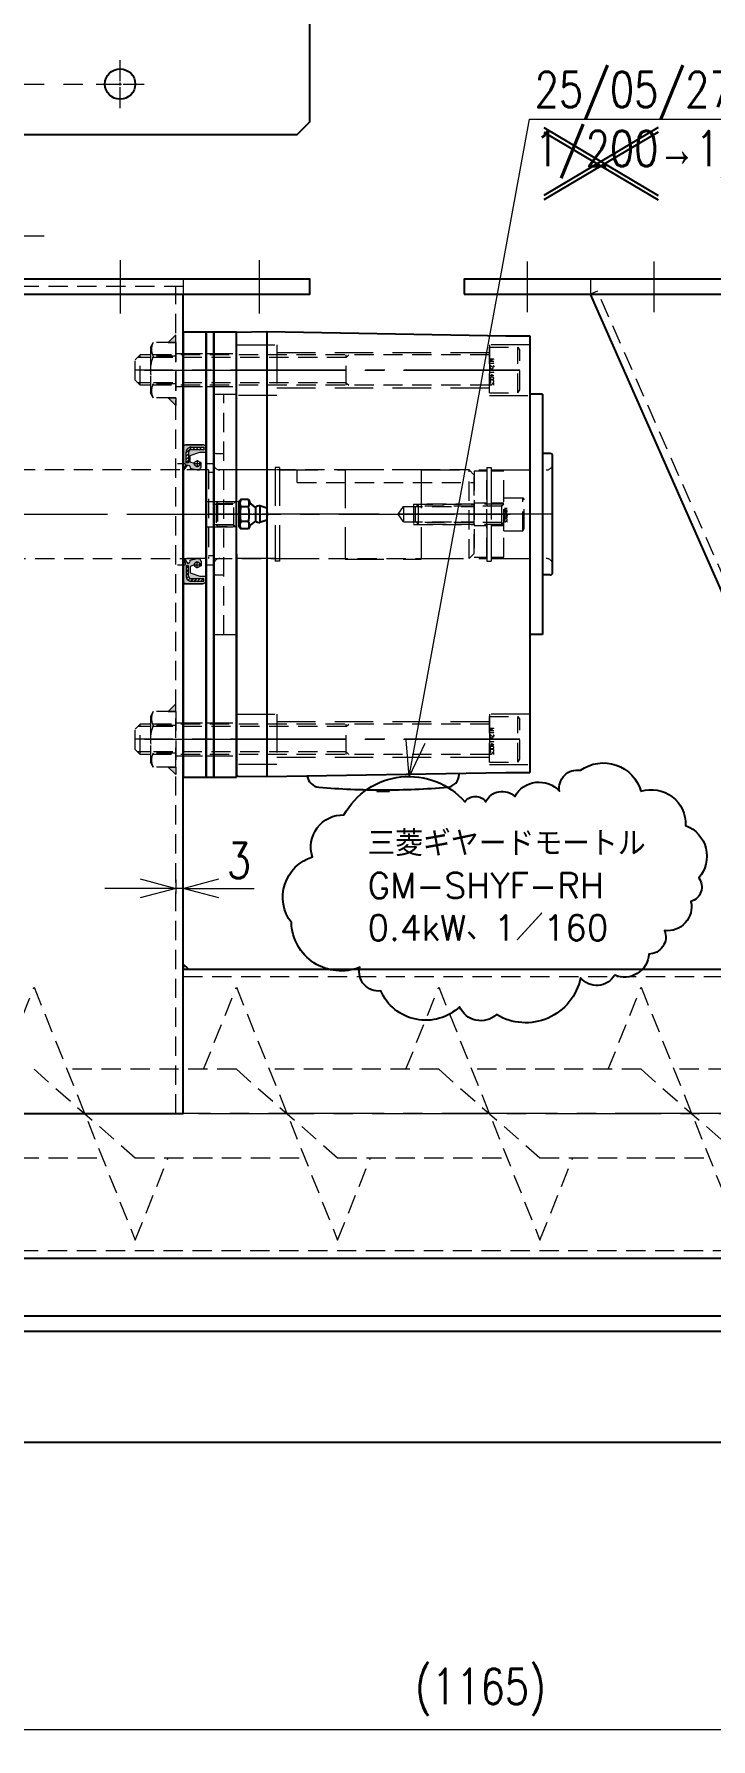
# Model space of a CAD drawing. Header units: millimetres. Extents: x 0 to 38884, y -3675 to 8056.
# Drawn here: x 25713 to 25980, y 6783 to 7458 of the extents above; entities that cross this region are included whole.
import ezdxf
from ezdxf import colors
from ezdxf.entities.mleader import LeaderData, LeaderLine
from ezdxf.math import Vec2, Vec3

# ---------------------------------------------------------------- set-up
doc = ezdxf.new("R2010")
doc.units = ezdxf.units.MM
doc.header["$LTSCALE"] = 2.4
doc.header["$PDMODE"] = 99
doc.header["$PDSIZE"] = 1
for name, pattern in [('CENTER', [2, 1.25, -0.25, 0.25, -0.25]), ('CENTER2', [28.575, 19.05, -3.175, 3.175, -3.175]), ('HIDDEN', [9.525, 6.35, -3.175]), ('HIDDEN2', [4.7625, 3.175, -1.5875])]:
    doc.linetypes.add(name, pattern=pattern)
for name, color, linetype, lineweight in [('03_かくれ線', 6, 'HIDDEN2', 13), ('04_中心線', 1, 'CENTER2', 9), ('07_TEXT', 3, 'Continuous', 13), ('07_寸法線', 3, 'Continuous', 9)]:
    doc.layers.add(name, color=color, linetype=linetype, lineweight=lineweight)
doc.styles.add('KSS_TXT', font='txt.shx', dxfattribs={"bigfont": 'extfont2.shx'})
doc.styles.add('寸法用', font='simplex.shx', dxfattribs={"width": 0.8, "bigfont": '@extfont2.shx'})
doc.dimstyles.new('機械製図用', dxfattribs={"dimtxt": 3.5, "dimasz": 3.5, "dimexe": 2, "dimexo": 0, "dimgap": 1.2, "dimtad": 1, "dimdsep": 46, "dimtxsty": '寸法用', "dimblk": 'OPEN30', "dimcen": 0, "dimclrd": 256, "dimclre": 256, "dimclrt": 7, "dimazin": 2, "dimtm": 1e-09, "dimtfac": 0.75, "dimtmove": 0, "dimatfit": 3, "dimldrblk": 'OPEN30', "dimfxl": 1, "dimlwd": -1, "dimlwe": -1, "dimarcsym": 0})
pattern_1 = [(225, (33720.3847, 7669.2102), (0.67351921, -0.67351921), [])]

# ---------------------------------------------------------------- blocks, each defined once
blk = doc.blocks.new('A$C524B3920_1')
at = {"color": 0}
blk.add_line((-675, -6), (325, -6), dxfattribs=at)
blk.add_lwpolyline([(-675, 0), (325, 0), (325, -45), (320, -50), (-670, -50), (-675, -45)], close=True, dxfattribs=at)
blk = doc.blocks.new('A$C741D14CE_1')
blk.add_blockref('A$C524B3920_1', (0, 0))
blk = doc.blocks.new('_Open30')
at = {"color": 0, "linetype": 'ByBlock', "lineweight": -2}
for p, q in [((-1, 0.268), (0, 0)), ((0, 0), (-1, -0.268)), ((0, 0), (-1, 0))]:
    blk.add_line(p, q, dxfattribs=at)
blk = doc.blocks.new('*D1106')
at = {"layer": '07_寸法線', "transparency": 16777216}
for p, q in [((25306.71, 6916.72), (25306.71, 6785.2)), ((26471.71, 6921.72), (26471.71, 6785.2)), ((25320.71, 6787.2), (26457.71, 6787.2))]:
    blk.add_line(p, q, dxfattribs=at)
at = {"layer": 'Defpoints', "color": 0, "transparency": 16777216}
for p in [(26471.71, 6925.72), (25306.71, 6920.72), (26471.71, 6787.2)]:
    blk.add_point(p, dxfattribs=at)
at = {"layer": '07_寸法線', "transparency": 16777216, "xscale": 14, "yscale": 14, "zscale": 14, "rotation": 180}
blk.add_blockref('_Open30', (25306.71, 6787.2), dxfattribs=at)
at = {"layer": '07_寸法線', "transparency": 16777216, "xscale": 14, "yscale": 14, "zscale": 14}
blk.add_blockref('_Open30', (26471.71, 6787.2), dxfattribs=at)
at = {"layer": '07_寸法線', "color": 7, "transparency": 16777216, "insert": (25889.21, 6801.87), "char_height": 14, "attachment_point": 5, "style": '寸法用'}
blk.add_mtext('(1165)', dxfattribs=at)
blk = doc.blocks.new('GM-SHYF-RH 0.4kW、1／160、＊＊V、60Hzc_1')
at = {"color": 0}
for p, q in [((0, 72.01), (12, 72.22)), ((0, -15.77), (0, 72.01)), ((12, 72.22), (12, -15.77)), ((12, 72.22), (106.5, 70.57)), ((106.5, 70.57), (116, 70.57)), ((116, 70.57), (116, -15.77)), ((121, 47.5), (116, 47.5)), ((121, 47.5), (121, -47.5)), ((124, 24), (121, 24)), ((125, -23), (125, 23)), ((0, -15.77), (0, -103.05)), ((12, -15.77), (12, -103.76)), ((116, -15.77), (116, -102.11)), ((124, -24), (121, -24)), ((121, -47.5), (116, -47.5)), ((0, -103.05), (0.5, -103.56)), ((0.5, -103.56), (12, -103.76)), ((12, -103.76), (106.5, -102.11)), ((88, -102.94), (88, -102.44)), ((106.5, -102.11), (116, -102.11)), ((55.5, -109.5), (55.5, -108.99)), ((55.5, -109.5), (60.5, -109.5)), ((60.5, -109.5), (60.5, -108.99))]:
    blk.add_line(p, q, dxfattribs=at)
for centre, radius, start, end in [((124, 23), 1, 0, 90), ((124, -23), 1, 270, 0), ((33, -102.94), 5, 186.2447, 265.13859), ((83, -102.94), 5, 274.86141, 0), ((58, 191), 300, 265.13859, 270), ((58, 191), 300, 270, 274.86141)]:
    blk.add_arc(centre, radius, start, end, dxfattribs=at)
at = {"layer": '03_かくれ線', "linetype": 'HIDDEN'}
for p, q in [((0, 67), (16, 67)), ((16, 67), (16, 47)), ((16, 64), (100, 64)), ((116, 67), (100, 67)), ((100, 67), (100, 47)), ((16, 50), (100, 50)), ((16, 47), (0, 47)), ((100, 47), (116, 47)), ((15.25, 17.5), (-6.5, 17.5)), ((17, 18.5), (15.25, 18.5)), ((15.25, 18.5), (15.25, -18.5)), ((17, 18.5), (17, -18.5)), ((17, 17.5), (43, 17.5)), ((43, 17.7), (73, 17.7)), ((43, 17.7), (43, -17.7)), ((73, 17.7), (73, -17.7)), ((73, 17.5), (99, 17.5)), ((99, 18.5), (100.75, 18.5)), ((99, 18.5), (99, -18.5)), ((100.75, 18.5), (100.75, -18.5)), ((100.75, 17.5), (122.5, 17.5)), ((15.25, -17.5), (-6.5, -17.5)), ((17, -18.5), (15.25, -18.5)), ((17, -17.5), (43, -17.5)), ((43, -17.7), (73, -17.7)), ((73, -17.5), (99, -17.5)), ((99, -18.5), (100.75, -18.5)), ((100.75, -17.5), (122.5, -17.5)), ((0, -79), (16, -79)), ((16, -79), (16, -99)), ((116, -79), (100, -79)), ((100, -79), (100, -99)), ((16, -82), (100, -82)), ((16, -99), (0, -99)), ((16, -96), (100, -96)), ((100, -99), (116, -99))]:
    blk.add_line(p, q, dxfattribs=at)
at = {"layer": '03_かくれ線'}
for p, q in [((-5, -47.5), (-5, 47.5)), ((-5, 47.5), (0, 47.5)), ((-9, -23), (-9, 23)), ((-8, 24), (-5, 24)), ((-8, -24), (-5, -24)), ((-5, -47.5), (0, -47.5))]:
    blk.add_line(p, q, dxfattribs=at)
for centre, start, end in [((-8, 23), 90, 180), ((-8, -23), 180, 270)]:
    blk.add_arc(centre, 1, start, end, dxfattribs=at)
at = {"layer": '03_かくれ線', "linetype": 'HIDDEN'}
for centre, start, end in [((-6.5, 20), 180, 270), ((122.5, 20), 270, 0), ((-6.5, -20), 90, 180), ((122.5, -20), 0, 90)]:
    blk.add_arc(centre, 2.5, start, end, dxfattribs=at)
at = {"layer": '04_中心線', "linetype": 'CENTER2'}
for p, q in [((-2.54, 57), (118.76, 57)), ((-2.54, -89), (118.76, -89))]:
    blk.add_line(p, q, dxfattribs=at)
at = {"layer": '04_中心線'}
blk.add_line((125, 0), (-9, 0), dxfattribs=at)
blk = doc.blocks.new('*U1006')
at = {"layer": '04_中心線', "color": 0, "linetype": 'CENTER2', "transparency": 16777216}
for p, q in [((0, 1.2), (0, 9.5)), ((-9.5, 0), (-1.2, 0)), ((1.2, 0), (9.5, 0)), ((0, -9.5), (0, -1.2))]:
    blk.add_line(p, q, dxfattribs=at)
at = {"layer": '04_中心線', "color": 0, "linetype": 'Continuous', "transparency": 16777216}
for p, q in [((-0.6, 0), (0.6, 0)), ((0, -0.6), (0, 0.6))]:
    blk.add_line(p, q, dxfattribs=at)
blk = doc.blocks.new('*D1130')
at = {"layer": '07_寸法線', "transparency": 16777216}
for p, q in [((25754.71, 7119.78), (25740.71, 7119.78)), ((25768.71, 7123.16), (25768.71, 7117.78)), ((25771.71, 7119.78), (25768.71, 7119.78)), ((25785.71, 7119.78), (25799.71, 7119.78)), ((25771.71, 7118.16), (25771.71, 7117.78))]:
    blk.add_line(p, q, dxfattribs=at)
at = {"layer": 'Defpoints', "color": 0, "transparency": 16777216}
for p in [(25768.71, 7127.16), (25768.71, 7119.78), (25771.71, 7122.16)]:
    blk.add_point(p, dxfattribs=at)
at = {"layer": '07_寸法線', "transparency": 16777216, "xscale": 14, "yscale": 14, "zscale": 14}
blk.add_blockref('_Open30', (25768.71, 7119.78), dxfattribs=at)
at = {"layer": '07_寸法線', "transparency": 16777216, "xscale": 14, "yscale": 14, "zscale": 14, "rotation": 180}
blk.add_blockref('_Open30', (25771.71, 7119.78), dxfattribs=at)
at = {"layer": '07_寸法線', "color": 7, "transparency": 16777216, "insert": (25793.67, 7130.78), "char_height": 14, "attachment_point": 5, "style": '寸法用'}
blk.add_mtext('3', dxfattribs=at)

msp = doc.modelspace()

# ---------------------------------------------------------------- hatches: boundary and pattern name
at = {"layer": '03_かくれ線'}
h = msp.add_hatch(color=256, dxfattribs=at)
h.dxf.hatch_style = 1
h.paths.add_polyline_path([(25768.7122, 7335.6887), (25768.7122, 7338.6887), (25765.7122, 7335.6887)])
h.paths.add_polyline_path([(25765.7122, 7313.7494), (25768.7122, 7310.7494), (25768.7122, 7313.7494)])
at = {"layer": '03_かくれ線', "transparency": 33554521}
h = msp.add_hatch(color=256, dxfattribs=at)
h.dxf.hatch_style = 1
h.paths.add_polyline_path([(25776.1122, 7287.719), (25774.4486, 7288.369, -0.30888362), (25774.385, 7288.4621), (25774.385, 7290.8141, -0.31906953), (25774.4521, 7290.9085), (25778.2122, 7292.219), (25780.6122, 7292.219, 0.41421356), (25780.7122, 7292.319), (25780.7122, 7294.219), (25780.5725, 7294.434), (25780.5725, 7294.619, 0.50513433), (25780.4429, 7294.7146), (25779.7378, 7295.2013, 0.15221583), (25779.681, 7295.219), (25772.7358, 7295.219, 0.11643382), (25772.6911, 7295.2085), (25771.7675, 7294.7467, 0.28407904), (25771.7122, 7294.6572), (25771.7122, 7287.819, 0.41421356), (25771.8122, 7287.719), (25772.2649, 7287.719, -0.41421356), (25772.5149, 7287.469), (25772.5149, 7286.8898), (25771.7122, 7285.4945), (25772.0047, 7285.219), (25773.3609, 7287.1008, -0.3459578), (25773.4797, 7287.135), (25774.1711, 7286.854, -0.2442226), (25774.2608, 7286.7488), (25774.385, 7286.2102), (25774.385, 7285.8811), (25777.2122, 7285.219), (25778.0497, 7285.219), (25778.6959, 7286.2093, 0.14557146), (25778.7122, 7286.2639), (25778.7122, 7288.1387, 0.41421356), (25778.6122, 7288.2387), (25778.1817, 7288.2387, -1.28211346)])
h.paths.add_polyline_path([(25773.8187, 7288.1042), (25772.8187, 7288.1042), (25772.8187, 7292.219, -0.41421356), (25774.8187, 7294.219), (25779.7622, 7294.219), (25779.7622, 7293.219), (25774.8187, 7293.219, 0.41421356), (25773.8187, 7292.219)], flags=16)
at = {"layer": '03_かくれ線'}
h = msp.add_hatch(dxfattribs=at)
h.set_pattern_fill('ANSI31', color=256, scale=0.3, angle=180)
h.set_pattern_definition(pattern_1)
h.paths.add_polyline_path([(25772.8187, 7292.219), (25772.8187, 7288.1042), (25773.8187, 7288.1042), (25773.8187, 7292.219, -0.41421356), (25774.8187, 7293.219), (25779.7622, 7293.219), (25779.7622, 7294.219), (25774.8187, 7294.219, 0.41421356)])
at = {"layer": '03_かくれ線', "transparency": 33554521}
h = msp.add_hatch(color=256, dxfattribs=at)
h.dxf.hatch_style = 1
h.paths.add_polyline_path([(25776.1122, 7247.719), (25774.4486, 7247.0691, 0.30888362), (25774.385, 7246.976), (25774.385, 7244.624, 0.31906953), (25774.4521, 7244.5296), (25778.2122, 7243.219), (25780.6122, 7243.219, -0.41421356), (25780.7122, 7243.119), (25780.7122, 7241.219), (25780.5725, 7241.0041), (25780.5725, 7240.819, -0.50513433), (25780.4429, 7240.7235), (25779.7378, 7240.2368, -0.15221583), (25779.681, 7240.219), (25772.7358, 7240.219, -0.11643382), (25772.6911, 7240.2296), (25771.7675, 7240.6914, -0.28407904), (25771.7122, 7240.7809), (25771.7122, 7247.619, -0.41421356), (25771.8122, 7247.719), (25772.2649, 7247.719, 0.41421356), (25772.5149, 7247.969), (25772.5149, 7248.5483), (25771.7122, 7249.9436), (25772.0047, 7250.219), (25773.3609, 7248.3373, 0.3459578), (25773.4797, 7248.3031), (25774.1711, 7248.5841, 0.2442226), (25774.2608, 7248.6893), (25774.385, 7249.2279), (25774.385, 7249.557), (25777.2122, 7250.219), (25778.0497, 7250.219), (25778.6959, 7249.2288, -0.14557146), (25778.7122, 7249.1742), (25778.7122, 7247.2994, -0.41421356), (25778.6122, 7247.1994), (25778.1817, 7247.1994, 1.28211346)])
h.paths.add_polyline_path([(25773.8187, 7247.3339), (25772.8187, 7247.3339), (25772.8187, 7243.219, 0.41421356), (25774.8187, 7241.219), (25779.7622, 7241.219), (25779.7622, 7242.219), (25774.8187, 7242.219, -0.41421356), (25773.8187, 7243.219)], flags=16)
at = {"layer": '03_かくれ線'}
h = msp.add_hatch(dxfattribs=at)
h.set_pattern_fill('ANSI31', color=256, scale=0.3, angle=180)
h.set_pattern_definition(pattern_1)
h.paths.add_polyline_path([(25772.8187, 7243.219), (25772.8187, 7247.3339), (25773.8187, 7247.3339), (25773.8187, 7243.219, 0.41421356), (25774.8187, 7242.219), (25779.7622, 7242.219), (25779.7622, 7241.219), (25774.8187, 7241.219, -0.41421356)])
h = msp.add_hatch(color=256, dxfattribs=at)
h.dxf.hatch_style = 1
h.paths.add_polyline_path([(25768.7122, 7189.6887), (25768.7122, 7192.6887), (25765.7122, 7189.6887)])
h.paths.add_polyline_path([(25765.7122, 7167.7494), (25768.7122, 7164.7494), (25768.7122, 7167.7494)])

# ---------------------------------------------------------------- linework, layer by layer
for p, q in [((25914.2514, 7420.6175), (25959.5028, 7393.7777)), ((25959.5028, 7420.6175), (25914.2514, 7393.7777)), ((25914.2514, 7418.8622), (25959.5028, 7392.0225)), ((25959.5028, 7418.8622), (25914.2514, 7392.0225)), ((25794.4568, 7273.4914), (25793.7045, 7272.7391)), ((25793.7045, 7272.7179), (25793.7045, 7262.7179)), ((25793.7045, 7270.2179), (25793.7046, 7270.2179)), ((25793.7045, 7267.7179), (25793.7045, 7267.7178)), ((25797.4568, 7273.4914), (25794.4568, 7273.4914)), ((25797.4568, 7270.6047), (25794.4568, 7270.6047)), ((25800.2045, 7270.5179), (25800.2045, 7264.9179)), ((25802.0045, 7271.0179), (25802.0045, 7264.4179)), ((25804.7045, 7270.1179), (25802.0045, 7271.0179)), ((25804.7045, 7270.1179), (25804.7045, 7265.3179)), ((25793.7045, 7262.6967), (25794.4568, 7261.9444)), ((25797.4568, 7264.8312), (25794.4568, 7264.8312)), ((25797.4568, 7261.9444), (25794.4568, 7261.9444)), ((25804.7045, 7265.3179), (25802.0045, 7264.4179))]:
    msp.add_line(p, q)
at = {"color": 0}
for p, q in [((25771.7122, 7030.719), (25771.7122, 7354.719)), ((26075.5651, 7030.7153), (25932.7151, 7354.7153)), ((25771.7122, 7087.869), (26462.7122, 7087.869)), ((25371.7122, 7030.719), (25771.7122, 7030.719)), ((25387.7122, 6973.569), (26325.7122, 6973.569))]:
    msp.add_line(p, q, dxfattribs=at)
for points in [[(25326.7122, 7417.8311), (25816.7122, 7417.8311), (25821.7122, 7422.8311), (25821.7122, 7912.8311), (25816.7122, 7917.8311), (25326.7122, 7917.8311), (25321.7122, 7912.8311), (25321.7122, 7422.8311)], [(25321.7122, 7354.719), (25821.7122, 7354.719), (25821.7122, 7360.719), (25321.7122, 7360.719)], [(25882.7151, 7354.7192), (26382.7151, 7354.7192), (26382.7151, 7360.7192), (25882.7151, 7360.7192)]]:
    msp.add_lwpolyline(points, close=True, dxfattribs=at)
for points in [[(25780.7122, 7163.719), (25780.7122, 7339.719), (25771.7122, 7339.719), (25771.7122, 7163.719)], [(25783.7122, 7163.719), (25783.7122, 7339.719), (25780.7122, 7339.719), (25780.7122, 7163.719)], [(25792.7122, 7163.7178), (25792.7122, 7339.7178), (25783.7122, 7339.7178), (25783.7122, 7163.7178)]]:
    msp.add_lwpolyline(points, close=True)
at = {"color": 2}
msp.add_lwpolyline([(25952.6562, 7158.1512, -0.52056705), (25970.3224, 7144.6502, -0.52056705), (25975.5184, 7123.8794, -0.52056705), (25972.4008, 7114.5326, -0.52056705), (25962.0089, 7103.1087, -0.52056705), (25955.7738, 7093.7618, -0.52056705), (25942.2644, 7085.4535, -0.52056705), (25928.755, 7084.415, -0.52056705), (25895.501, 7069.8754, -0.52056705), (25880.9525, 7072.9911, -0.52056705), (25849.7769, 7079.2223, -0.52056705), (25841.4634, 7088.5691, -0.52056705), (25814.4446, 7106.2243, -0.52056705), (25822.758, 7132.1877, -0.52056705), (25835.2283, 7148.8044, -0.52056705), (25883.0308, 7153.9971, -0.52056705), (25891.3443, 7153.9971, -0.52056705), (25902.7753, 7156.0741, -0.52056705), (25920.4415, 7158.1512, -0.52056705), (25928.755, 7166.4595, -0.52056705)], format="xyb", close=True, dxfattribs=at)
msp.add_lwpolyline([(25371.7122, 7087.869), (25371.7122, 7030.719), (25771.7122, 7030.719), (25771.7122, 7087.869)])
at = {"color": 3}
msp.add_lwpolyline([(25771.7122, 7087.869), (25773.7122, 7087.869), (25773.7122, 7087.869), (25771.7122, 7089.869)], close=True, dxfattribs=at)
at = {"color": 0}
msp.add_circle((25746.7122, 7437.8311), 6, dxfattribs=at)
for centre, radius, start, end in [((25797.258, 7272.048), 3.1512, 152.73922, 207.26079), ((25806.1866, 7267.7179), 12.0798, 166.174, 193.82599), ((25802.9789, 7275.8379), 6, 203.02194, 242.45741), ((25794.6556, 7272.048), 3.1512, 332.739208, 27.2608), ((25785.727, 7267.7179), 12.0798, 346.173999, 13.82601), ((25802.0045, 7267.5279), 3.49, 90.00001, 121.04823), ((25803.5295, 7267.7179), 1.575, 318.247794, 41.7522), ((25797.258, 7263.3878), 3.1512, 152.73922, 207.26079), ((25802.9789, 7259.5979), 6, 117.5426, 156.97805), ((25794.6556, 7263.3878), 3.1512, 332.739208, 27.2608), ((25802.0045, 7267.9079), 3.49, 238.95177, 270)]:
    msp.add_arc(centre, radius, start, end)
at = {"layer": '03_かくれ線'}
for p, q in [((25771.7122, 7357.719), (25371.7122, 7357.719)), ((25768.7122, 7030.719), (25768.7122, 7357.719)), ((25771.7122, 7360.719), (25771.7122, 7354.719)), ((25771.7122, 7357.719), (25771.7122, 7354.719)), ((25932.7151, 7360.7192), (25932.7151, 7354.7192)), ((25768.7122, 7331.219), (25771.7122, 7331.219)), ((25771.7122, 7331.219), (25780.7122, 7331.219)), ((25780.7122, 7331.219), (25783.7122, 7331.219)), ((25783.7122, 7331.2178), (25792.7122, 7331.2178)), ((25768.7122, 7318.219), (25771.7122, 7318.219)), ((25771.7122, 7318.219), (25780.7122, 7318.219)), ((25780.7122, 7318.219), (25783.7122, 7318.219)), ((25783.7122, 7318.2178), (25792.7122, 7318.2178)), ((25783.7122, 7315.2178), (25792.7122, 7315.2178)), ((25771.7122, 7295.2203), (25780.7122, 7295.2203)), ((25769.4122, 7287.719), (25771.7122, 7287.719)), ((25780.7122, 7287.7203), (25783.7122, 7287.7203)), ((25781.7104, 7285.219), (25781.7104, 7250.219)), ((25783.4604, 7284.219), (25781.7104, 7284.219)), ((25783.4604, 7285.219), (25783.4604, 7250.219)), ((25816.7104, 7280.219), (25816.7104, 7285.219)), ((25884.7104, 7250.219), (25884.7104, 7285.219)), ((25816.7104, 7280.219), (25886.7104, 7280.219)), ((25780.7122, 7272.719), (25783.7122, 7272.719)), ((25783.7122, 7272.7178), (25792.7122, 7272.7178)), ((25783.7122, 7271.7178), (25792.7122, 7271.7178)), ((25785.2042, 7272.4735), (25784.7045, 7271.9415)), ((25784.7045, 7271.9415), (25784.7045, 7263.478)), ((25793.7045, 7272.7391), (25785.2042, 7272.4735)), ((25785.2045, 7272.4737), (25785.2045, 7262.978)), ((25791.7045, 7262.8179), (25791.7045, 7272.6179)), ((25856.7086, 7267.719), (25858.7104, 7270.719)), ((25858.7104, 7264.719), (25856.7086, 7267.719)), ((25858.7104, 7270.719), (25858.7104, 7264.719)), ((25858.7104, 7270.719), (25886.7104, 7270.719)), ((25862.7104, 7271.719), (25886.7104, 7271.719)), ((25862.7104, 7271.719), (25862.7104, 7263.719)), ((25886.7104, 7272.219), (25891.7104, 7272.219)), ((25893.4626, 7272.219), (25898.4626, 7272.219)), ((25780.7122, 7262.719), (25783.7122, 7262.719)), ((25783.7122, 7263.7178), (25792.7122, 7263.7178)), ((25783.7122, 7262.7178), (25792.7122, 7262.7178)), ((25784.7045, 7263.478), (25785.2206, 7262.9618)), ((25785.2206, 7262.9618), (25793.7045, 7262.6967)), ((25858.7104, 7264.719), (25886.7104, 7264.719)), ((25862.7104, 7263.719), (25886.7104, 7263.719)), ((25886.7104, 7263.219), (25891.7104, 7263.219)), ((25893.4626, 7263.219), (25898.4626, 7263.219)), ((25769.4122, 7247.719), (25771.7122, 7247.719)), ((25780.7122, 7247.7203), (25783.7122, 7247.7203)), ((25783.4604, 7251.219), (25781.7104, 7251.219)), ((25771.7122, 7240.2203), (25780.7122, 7240.2203)), ((25783.7122, 7220.2178), (25792.7122, 7220.2178)), ((25768.7122, 7185.219), (25771.7122, 7185.219)), ((25771.7122, 7185.219), (25780.7122, 7185.219)), ((25780.7122, 7185.219), (25783.7122, 7185.219)), ((25783.7122, 7185.2178), (25792.7122, 7185.2178)), ((25768.7122, 7172.219), (25771.7122, 7172.219)), ((25771.7122, 7172.219), (25780.7122, 7172.219)), ((25780.7122, 7172.219), (25783.7122, 7172.219)), ((25783.7122, 7172.2178), (25792.7122, 7172.2178)), ((25699.7148, 7048.2193), (25712.7147, 7080.719)), ((25712.7147, 7080.719), (25752.7148, 6980.719)), ((25771.7122, 7084.869), (26467.7122, 7084.869)), ((25779.7149, 7048.2193), (25792.7148, 7080.719)), ((25792.7148, 7080.719), (25832.7149, 6980.719)), ((25859.7149, 7048.2193), (25872.7149, 7080.719)), ((25872.7149, 7080.719), (25912.7149, 6980.719)), ((25939.715, 7048.2193), (25952.7149, 7080.719)), ((25952.7149, 7080.719), (25992.715, 6980.719)), ((25712.7147, 7048.2195), (25752.7147, 7013.2192)), ((25792.7148, 7048.2193), (25832.7148, 7013.219)), ((25872.7149, 7048.2195), (25912.7149, 7013.2192)), ((25952.7149, 7048.2196), (25992.7149, 7013.2194)), ((25752.7148, 6980.719), (25765.7148, 7013.219)), ((25832.7149, 6980.719), (25845.7149, 7013.2192)), ((25912.7149, 6980.719), (25925.7149, 7013.219)), ((25306.7122, 6976.569), (26467.7122, 6976.569))]:
    msp.add_line(p, q, dxfattribs=at)
at = {"layer": '03_かくれ線', "linetype": 'Continuous'}
for p, q in [((25791.7045, 7272.0956), (25784.7045, 7271.8768)), ((25791.7045, 7272.0956), (25792.3042, 7272.6953)), ((25784.7045, 7263.559), (25791.7045, 7263.3402)), ((25791.7045, 7263.3402), (25792.3042, 7262.7405))]:
    msp.add_line(p, q, dxfattribs=at)
at = {"layer": '03_かくれ線'}
for points in [[(26075.5651, 7030.7153), (26078.3101, 7031.9256), (25935.4601, 7355.9256), (25932.7151, 7354.7153)], [(25759.8494, 7335.6887), (25758.7122, 7333.719)], [(25768.7122, 7335.6887), (25759.8494, 7335.6887)], [(25765.7122, 7335.6887), (25768.7122, 7335.6887), (25768.7122, 7338.6887), (25765.7122, 7335.6887)], [(25768.7122, 7335.6887), (25768.7122, 7313.7494)], [(25754.7126, 7330.719), (25752.7126, 7328.719)], [(25752.7126, 7320.719), (25752.7126, 7328.719)], [(25758.7126, 7329.719), (25753.7126, 7329.719)], [(25754.7126, 7318.719), (25754.7126, 7330.719)], [(25758.7126, 7330.719), (25754.7126, 7330.719)], [(25758.7122, 7333.719), (25758.7122, 7315.719)], [(25892.7126, 7330.719), (25758.7126, 7330.719)], [(25836.1308, 7329.719), (25758.7126, 7329.719)], [(25768.7122, 7330.2039), (25759.8494, 7330.2039)], [(25836.1308, 7318.719), (25836.1308, 7330.719)], [(25836.1308, 7329.719), (25837.1308, 7330.719)], [(25892.7126, 7315.719), (25892.7126, 7333.719)], [(25892.7126, 7333.719), (25904.0126, 7333.719)], [(25904.0126, 7333.719), (25904.7126, 7332.5066)], [(25904.0126, 7315.719), (25904.0126, 7333.719)], [(25904.7126, 7316.9315), (25904.7126, 7332.5066)], [(25754.7126, 7318.719), (25752.7126, 7320.719)], [(25758.7126, 7319.719), (25753.7126, 7319.719)], [(25758.7126, 7318.719), (25754.7126, 7318.719)], [(25759.8494, 7313.7494), (25758.7122, 7315.719)], [(25836.1308, 7319.719), (25758.7126, 7319.719)], [(25892.7126, 7318.719), (25758.7126, 7318.719)], [(25768.7122, 7319.2342), (25759.8494, 7319.2342)], [(25836.1308, 7319.719), (25837.1308, 7318.719)], [(25892.7126, 7315.719), (25904.0126, 7315.719)], [(25904.0126, 7315.719), (25904.7126, 7316.9315)], [(25768.7122, 7313.7494), (25759.8494, 7313.7494)], [(25765.7122, 7313.7494), (25768.7122, 7313.7494), (25768.7122, 7310.7494), (25765.7122, 7313.7494)], [(25781.7104, 7285.219), (25701.7122, 7285.219)], [(25780.7122, 7285.219), (25771.7122, 7285.219)], [(25783.4604, 7250.219), (25884.7104, 7250.219), (25886.7104, 7252.219), (25886.7104, 7283.219), (25884.7104, 7285.219), (25783.4604, 7285.219)], [(25898.4626, 7261.219), (25898.4626, 7274.219)], [(25898.4626, 7274.219), (25905.9626, 7274.219)], [(25905.9626, 7261.219), (25905.9626, 7274.219)], [(25905.9626, 7274.219), (25906.4626, 7273.353)], [(25864.6626, 7271.719), (25863.4626, 7270.519)], [(25863.4626, 7264.919), (25863.4626, 7270.519)], [(25897.7126, 7270.969), (25863.9126, 7270.969)], [(25864.6626, 7263.719), (25864.6626, 7271.719)], [(25898.4626, 7271.719), (25864.6626, 7271.719)], [(25897.7126, 7263.719), (25897.7126, 7271.719)], [(25897.7126, 7270.969), (25898.4626, 7271.719)], [(25906.4626, 7262.0851), (25906.4626, 7273.353)], [(25864.6626, 7263.719), (25863.4626, 7264.919)], [(25897.7126, 7264.469), (25863.9126, 7264.469)], [(25898.4626, 7263.719), (25864.6626, 7263.719)], [(25897.7126, 7264.469), (25898.4626, 7263.719)], [(25898.4626, 7261.219), (25905.9626, 7261.219)], [(25905.9626, 7261.219), (25906.4626, 7262.0851)], [(25701.7122, 7250.219), (25781.7104, 7250.219)], [(25780.7122, 7250.219), (25771.7122, 7250.219)], [(25759.8494, 7189.6887), (25758.7122, 7187.719)], [(25758.7122, 7187.719), (25758.7122, 7169.719)], [(25768.7122, 7189.6887), (25759.8494, 7189.6887)], [(25765.7122, 7189.6887), (25768.7122, 7189.6887), (25768.7122, 7192.6887), (25765.7122, 7189.6887)], [(25768.7122, 7189.6887), (25768.7122, 7167.7494)], [(25892.7126, 7169.719), (25892.7126, 7187.719)], [(25892.7126, 7187.719), (25904.0126, 7187.719)], [(25904.0126, 7187.719), (25904.7126, 7186.5066)], [(25904.0126, 7169.719), (25904.0126, 7187.719)], [(25904.7126, 7170.9315), (25904.7126, 7186.5066)], [(25754.7126, 7184.719), (25752.7126, 7182.719)], [(25752.7126, 7174.719), (25752.7126, 7182.719)], [(25758.7126, 7183.719), (25753.7126, 7183.719)], [(25754.7126, 7172.719), (25754.7126, 7184.719)], [(25758.7126, 7184.719), (25754.7126, 7184.719)], [(25892.7126, 7184.719), (25758.7126, 7184.719)], [(25836.1308, 7183.719), (25758.7126, 7183.719)], [(25768.7122, 7184.2039), (25759.8494, 7184.2039)], [(25836.1308, 7172.719), (25836.1308, 7184.719)], [(25836.1308, 7183.719), (25837.1308, 7184.719)], [(25754.7126, 7172.719), (25752.7126, 7174.719)], [(25758.7126, 7173.719), (25753.7126, 7173.719)], [(25836.1308, 7173.719), (25758.7126, 7173.719)], [(25768.7122, 7173.2342), (25759.8494, 7173.2342)], [(25836.1308, 7173.719), (25837.1308, 7172.719)], [(25758.7126, 7172.719), (25754.7126, 7172.719)], [(25759.8494, 7167.7494), (25758.7122, 7169.719)], [(25892.7126, 7172.719), (25758.7126, 7172.719)], [(25768.7122, 7167.7494), (25759.8494, 7167.7494)], [(25765.7122, 7167.7494), (25768.7122, 7167.7494), (25768.7122, 7164.7494), (25765.7122, 7167.7494)], [(25892.7126, 7169.719), (25904.0126, 7169.719)], [(25904.0126, 7169.719), (25904.7126, 7170.9315)], [(25792.7147, 7048.2193), (25725.7146, 7048.2193)], [(25872.7147, 7048.2193), (25805.7147, 7048.2193)], [(25952.7148, 7048.2193), (25885.7148, 7048.2193)], [(26032.7149, 7048.2193), (25965.7149, 7048.2193)], [(25672.7144, 7013.2192), (25739.7148, 7013.219)], [(25752.7147, 7013.2192), (25819.7148, 7013.219)], [(25832.7146, 7013.2192), (25899.7149, 7013.219)], [(25912.7149, 7013.2192), (25979.715, 7013.219)]]:
    msp.add_lwpolyline(points, dxfattribs=at)
for points in [[(25759.8494, 7335.6887, 0.26794908), (25759.8494, 7330.2039)], [(25759.8494, 7330.2039, 0.20733158), (25759.8494, 7319.2342)], [(25759.8494, 7319.2342, 0.26794908), (25759.8494, 7313.7494)], [(25780.7122, 7267.719), (25780.7122, 7292.319), (25780.7122, 7294.219), (25780.5725, 7294.434), (25780.5725, 7294.619, 0.41421356), (25780.4725, 7294.719), (25780.4365, 7294.719), (25779.7378, 7295.2013, 0.15221583), (25779.681, 7295.219), (25772.7358, 7295.219, 0.11643382), (25772.6911, 7295.2085), (25771.7675, 7294.7467, 0.28407904), (25771.7122, 7294.6572), (25771.7122, 7287.819), (25771.7122, 7267.719)], [(25780.7122, 7267.719), (25780.7122, 7243.119), (25780.7122, 7241.219), (25780.5725, 7241.0041), (25780.5725, 7240.819, -0.41421356), (25780.4725, 7240.719), (25780.4365, 7240.719), (25779.7378, 7240.2368, -0.15221583), (25779.681, 7240.219), (25772.7358, 7240.219, -0.11643382), (25772.6911, 7240.2296), (25771.7675, 7240.6914, -0.28407904), (25771.7122, 7240.7809), (25771.7122, 7247.619), (25771.7122, 7267.719)], [(25759.8494, 7189.6887, 0.26794908), (25759.8494, 7184.2039)], [(25759.8494, 7184.2039, 0.20733158), (25759.8494, 7173.2342)], [(25759.8494, 7173.2342, 0.26794908), (25759.8494, 7167.7494)]]:
    msp.add_lwpolyline(points, format="xyb", dxfattribs=at)
for points in [[(25774.385, 7285.8811), (25777.2122, 7285.219), (25778.0497, 7285.219), (25778.6959, 7286.2093, 0.14557146), (25778.7122, 7286.2639), (25778.7122, 7288.1387, 0.41421356), (25778.6122, 7288.2387), (25778.1817, 7288.2387, -1.28211346), (25776.1122, 7287.719), (25774.4486, 7288.369, -0.30888362), (25774.385, 7288.4621), (25774.385, 7290.8141, -0.31906953), (25774.4521, 7290.9085), (25778.1962, 7292.2135, -0.08403741), (25778.2291, 7292.219), (25780.6122, 7292.219, 0.41421356), (25780.7122, 7292.319), (25780.7122, 7294.219), (25780.5725, 7294.434), (25780.5725, 7294.619, 0.41421356), (25780.4725, 7294.719), (25780.4365, 7294.719), (25779.7378, 7295.2013, 0.15221583), (25779.681, 7295.219), (25772.7358, 7295.219, 0.11643382), (25772.6911, 7295.2085), (25771.7675, 7294.7467, 0.28407904), (25771.7122, 7294.6572), (25771.7122, 7287.819, 0.41421356), (25771.8122, 7287.719), (25772.2649, 7287.719, -0.41421356), (25772.5149, 7287.469), (25772.5149, 7286.8898), (25771.7122, 7285.4945), (25772.0047, 7285.219), (25773.3609, 7287.1008, -0.3459578), (25773.4797, 7287.135), (25774.1711, 7286.854, -0.2442226), (25774.2608, 7286.7488), (25774.385, 7286.2102)], [(25779.7622, 7293.219), (25774.8187, 7293.219, 0.41421356), (25773.8187, 7292.219), (25773.8187, 7288.1042), (25772.8187, 7288.1042), (25772.8187, 7292.219, -0.41421356), (25774.8187, 7294.219), (25779.7622, 7294.219)], [(25774.385, 7249.557), (25777.2122, 7250.219), (25778.0497, 7250.219), (25778.6959, 7249.2288, -0.14557146), (25778.7122, 7249.1742), (25778.7122, 7247.2994, -0.41421356), (25778.6122, 7247.1994), (25778.1817, 7247.1994, 1.28211346), (25776.1122, 7247.719), (25774.4486, 7247.0691, 0.30888362), (25774.385, 7246.976), (25774.385, 7244.624, 0.31906953), (25774.4521, 7244.5296), (25778.1962, 7243.2246, 0.08403741), (25778.2291, 7243.219), (25780.6122, 7243.219, -0.41421356), (25780.7122, 7243.119), (25780.7122, 7241.219), (25780.5725, 7241.0041), (25780.5725, 7240.819, -0.41421356), (25780.4725, 7240.719), (25780.4365, 7240.719), (25779.7378, 7240.2368, -0.15221583), (25779.681, 7240.219), (25772.7358, 7240.219, -0.11643382), (25772.6911, 7240.2296), (25771.7675, 7240.6914, -0.28407904), (25771.7122, 7240.7809), (25771.7122, 7247.619, -0.41421356), (25771.8122, 7247.719), (25772.2649, 7247.719, 0.41421356), (25772.5149, 7247.969), (25772.5149, 7248.5483), (25771.7122, 7249.9436), (25772.0047, 7250.219), (25773.3609, 7248.3373, 0.3459578), (25773.4797, 7248.3031), (25774.1711, 7248.5841, 0.2442226), (25774.2608, 7248.6893), (25774.385, 7249.2279)], [(25779.7622, 7242.219), (25774.8187, 7242.219, -0.41421356), (25773.8187, 7243.219), (25773.8187, 7247.3339), (25772.8187, 7247.3339), (25772.8187, 7243.219, 0.41421356), (25774.8187, 7241.219), (25779.7622, 7241.219)]]:
    msp.add_lwpolyline(points, format="xyb", close=True, dxfattribs=at)
for points in [[(25886.7104, 7250.719), (25891.7104, 7250.719), (25891.7104, 7284.719), (25886.7104, 7284.719)], [(25893.4626, 7250.719), (25898.4626, 7250.719), (25898.4626, 7284.719), (25893.4626, 7284.719)]]:
    msp.add_lwpolyline(points, close=True, dxfattribs=at)
for centre in [(25777.2122, 7287.719), (25777.2122, 7247.719)]:
    msp.add_circle(centre, 1.1, dxfattribs=at)
at = {"layer": '04_中心線'}
for p, q in [((25396.7122, 7437.8311), (25746.7122, 7437.8311)), ((25716.7122, 7377.719), (25553.7122, 7377.719)), ((25746.7122, 7368.1866), (25746.7122, 7347.0653)), ((25801.7122, 7368.1866), (25801.7122, 7347.0653)), ((25907.7151, 7367.6867), (25907.7151, 7347.5654)), ((25957.7151, 7367.6867), (25957.7151, 7347.5654)), ((25756.4122, 7324.719), (25785.4122, 7324.719)), ((25762.7122, 7324.719), (25789.7122, 7324.719)), ((25771.7122, 7324.719), (25792.7122, 7324.719)), ((25774.7122, 7324.7178), (25801.7122, 7324.7178)), ((25421.7122, 7267.719), (25896.7104, 7267.719)), ((25756.4122, 7267.719), (25785.4122, 7267.719)), ((25762.7122, 7267.719), (25789.7122, 7267.719)), ((25771.7122, 7267.719), (25792.7122, 7267.719)), ((25774.7122, 7267.7178), (25801.7122, 7267.7178)), ((25884.2104, 7267.719), (25894.2104, 7267.719)), ((25890.9626, 7267.719), (25900.9626, 7267.719)), ((25756.4122, 7178.719), (25785.4122, 7178.719)), ((25762.7122, 7178.719), (25789.7122, 7178.719)), ((25771.7122, 7178.719), (25792.7122, 7178.719)), ((25774.7122, 7178.7178), (25801.7122, 7178.7178)), ((26468.2977, 7030.719), (24987.7144, 7030.719)), ((25297.6747, 7030.719), (26481.4333, 7030.719))]:
    msp.add_line(p, q, dxfattribs=at)
at = {"layer": '04_中心線', "linetype": 'CENTER'}
msp.add_line((25807.1009, 7267.719), (25781.8226, 7267.719), dxfattribs=at)
at = {"layer": '04_中心線'}
for points in [[(25904.7126, 7324.719), (25752.7126, 7324.719)], [(25758.7122, 7324.719), (25768.7122, 7324.719)], [(25775.8372, 7287.719), (25778.5872, 7287.719)], [(25777.2122, 7289.094), (25777.2122, 7286.344)], [(25769.4622, 7267.719), (25782.9622, 7267.719)], [(25906.4626, 7267.719), (25863.4626, 7267.719)], [(25775.8372, 7247.719), (25778.5872, 7247.719)], [(25777.2122, 7246.344), (25777.2122, 7249.094)], [(25904.7126, 7178.719), (25752.7126, 7178.719)], [(25758.7122, 7178.719), (25768.7122, 7178.719)]]:
    msp.add_lwpolyline(points, dxfattribs=at)

# ---------------------------------------------------------------- block references
at = {"color": 4}
msp.add_blockref('GM-SHYF-RH 0.4kW、1／160、＊＊V、60Hzc_1', (25792.7122, 7267.719), dxfattribs=at)
msp.add_blockref('A$C741D14CE_1', (26006.7122, 6950.719))
at = {"layer": '04_中心線', "linetype": 'CENTER2'}
msp.add_blockref('*U1006', (25746.7122, 7437.8311), dxfattribs=at)

# ---------------------------------------------------------------- texts
at = {"layer": '03_かくれ線', "style": '寸法用', "width": 0.8}
for s, height, p in [('M12×140CS', 1.5, (25893.0126, 7329.2654)), ('M8×35CS', 1, (25898.7383, 7270.1214)), ('M12×140CS', 1.5, (25893.0126, 7183.2654))]:
    msp.add_text(s, height=height, rotation=270, dxfattribs=at).set_placement(p)
at = {"layer": '07_TEXT', "color": 4, "insert": (25844.5148, 7142.5576), "char_height": 10, "width": 137.092942, "attachment_point": 1, "style": 'KSS_TXT'}
msp.add_mtext('三菱ギヤードモートル\\PGM-SHYF-RH \\P0.4kW、1／160', dxfattribs=at)

# ---------------------------------------------------------------- dimensions: what is measured, and where the dimension line sits
at = {"layer": '07_寸法線'}
dim = msp.add_linear_dim(base=(25768.7122, 7119.7819), p1=(25771.7122, 7122.1589), p2=(25768.7122, 7127.1589), dimstyle='機械製図用', override={"dimtxt": 14, "dimasz": 14, "dimexo": 4, "dimgap": 4, "dimtmove": 2}, dxfattribs=at)
dim.commit()
dim.dimension.update_dxf_attribs({"geometry": '*D1130', "text_midpoint": (25793.6656, 7130.7819), "dimtype": 160})
dim = msp.add_linear_dim(base=(26471.7122, 6787.2023), p1=(25306.7122, 6920.719), p2=(26471.7122, 6925.719), text='(<>)', dimstyle='機械製図用', override={"dimtxt": 14, "dimasz": 14, "dimexo": 4, "dimgap": 4}, dxfattribs=at)
dim.commit()
dim.dimension.update_dxf_attribs({"geometry": '*D1106', "text_midpoint": (25889.2122, 6787.2023), "dimtype": 160})

# ---------------------------------------------------------------- leaders
ml = msp.add_multileader_mtext('Standard', dxfattribs=at)
ml.set_content('25/05/27変更\\P1/200→1/160', color=7, style='寸法用')
ml.set_leader_properties(color=256, linetype='ByLayer', lineweight=-1)
ml.set_arrow_properties(name='OPEN30')
ml.build(insert=Vec2(0, 0))
ml.multileader.update_dxf_attribs({"has_dogleg": 0, "text_left_attachment_type": 6, "text_right_attachment_type": 6, "arrow_head_size": 14})
ctx = ml.context
ctx.base_point, ctx.char_height, ctx.arrow_head_size, ctx.plane_origin = Vec3(25908.595, 7423.9724), 14, 14, Vec3(25795.8642, 7019.3928)
ctx.left_attachment, ctx.right_attachment = 6, 6
notes = []
notes.append((ctx, [(1, (1, 1, 0), (25900.595, 7423.9724), (1, 0), 8, [(0, [(25860.9475, 7164.0146)], 0, [])])]))
ctx.mtext.insert, ctx.mtext.flow_direction = Vec3(25910.595, 7442.6391), 5
for ctx, leaders in notes:
    for number, flags, end, landing, length, lines in leaders:
        leader = LeaderData()
        leader.index, (leader.has_last_leader_line, leader.has_dogleg_vector, leader.attachment_direction) = number, flags
        leader.last_leader_point, leader.dogleg_vector, leader.dogleg_length = Vec3(end), Vec3(landing), length
        for number, points, colour, breaks in lines:
            line = LeaderLine()
            line.index, line.vertices, line.color, line.breaks = number, Vec3.list(points), colors.encode_raw_color(colour), breaks
            leader.lines.append(line)
        ctx.leaders.append(leader)

doc.saveas('drawing.dxf')
